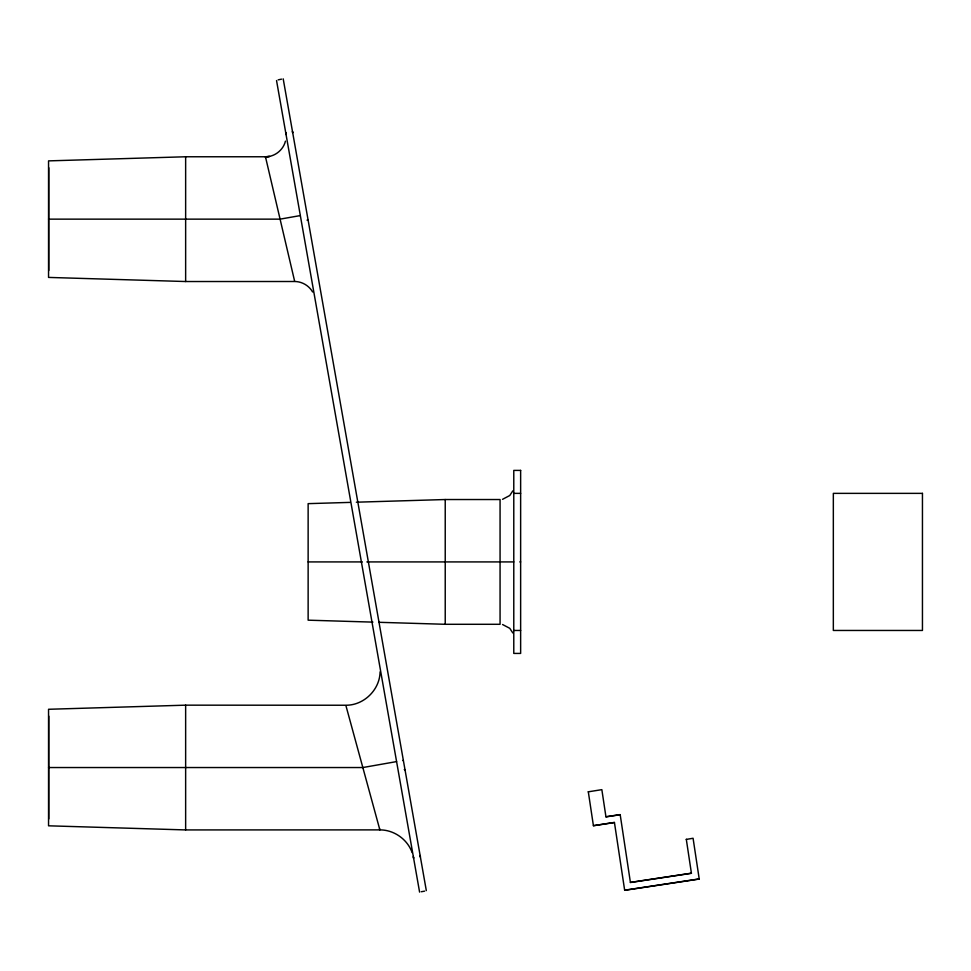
<?xml version="1.0" encoding="UTF-8"?>
<svg xmlns="http://www.w3.org/2000/svg" width="971" height="971" viewBox="0 0 971 971"><rect width="100%" height="100%" fill="white"/><g stroke="black" fill="none" stroke-linecap="round" stroke-linejoin="round"><path stroke-width="1.46" d="M380.086 671.871C379.807 689.859 363.809 705.444 345.822 705.237L185.643 705.164L48.55 709.279L48.55 825.811L185.643 829.926L379.867 829.889C394.068 829.841 407.504 839.345 412.19 852.744M285.438 141.147C283.265 150.092 274.635 156.914 265.459 156.768L185.643 156.768L48.55 160.883L48.55 277.415L185.643 281.529L294.699 281.505C301.993 281.517 309.021 285.644 312.626 291.98M512.822 490.865L509.763 495.513L502.565 499.3M278.143 79.865L281.517 79.149M300.342 215.574L280.085 219.143L48.55 219.143M396.593 761.592L362.851 767.539L48.55 767.539M421.293 891.73L424.667 891.135M402.674 760.524L403.353 760.402M588.292 791.814L601.85 789.654L605.953 816.878L620.178 814.73M605.94 816.757L620.178 814.608L630.422 882.505L691.425 873.293L686.303 839.284M588.292 791.693L593.415 825.702L614.425 822.413L624.669 890.31L699.229 879.046L693.076 838.264L686.303 839.405M593.415 825.702L614.425 822.534M630.41 882.396L691.413 873.184M624.656 890.189L699.217 878.937M350.313 502.383L308.135 503.646L308.135 620.178L372.913 622.12M356.345 502.201L445.228 499.531L500.065 499.531L500.065 624.292L445.228 624.292L378.945 622.302M513.78 493.365L520.638 493.365M308.135 561.918L362.365 561.918M366.892 561.918L513.78 561.918M519.837 561.918L520.638 561.918M513.78 630.458L520.638 630.458M502.565 624.523L509.763 628.31L512.822 632.958M379.527 828.627L379.879 829.926L345.943 705.699M294.601 281.08L265.459 156.768L269.562 156.477L265.471 156.816L265.69 157.775M283.204 78.845L426.318 890.601M419.593 892.106L276.541 80.557M292.659 132.554L292.465 131.449L292.696 132.784M420.2 856.021L420.382 857.053L420.103 855.475M286.044 134.532L285.717 132.639L285.887 133.622M413.318 856.446L413.634 858.243L413.476 857.381M445.228 499.531L445.228 624.292M185.643 156.768L185.643 281.529M185.643 705.164L185.643 829.926M48.756 167.728L48.756 270.557M48.756 716.125L48.756 818.954M404.264 769.518A41.134 4.078 -10 0 1 405.053 770.124M307.03 220.114A27.419 1.978 -10 0 1 308.147 220.466M520.638 470.401L513.78 470.401L513.78 653.422L520.638 653.422L520.638 470.401M922.45 493.365L833.336 493.365L833.336 630.458L922.45 630.458L922.45 493.365"/></g></svg>
